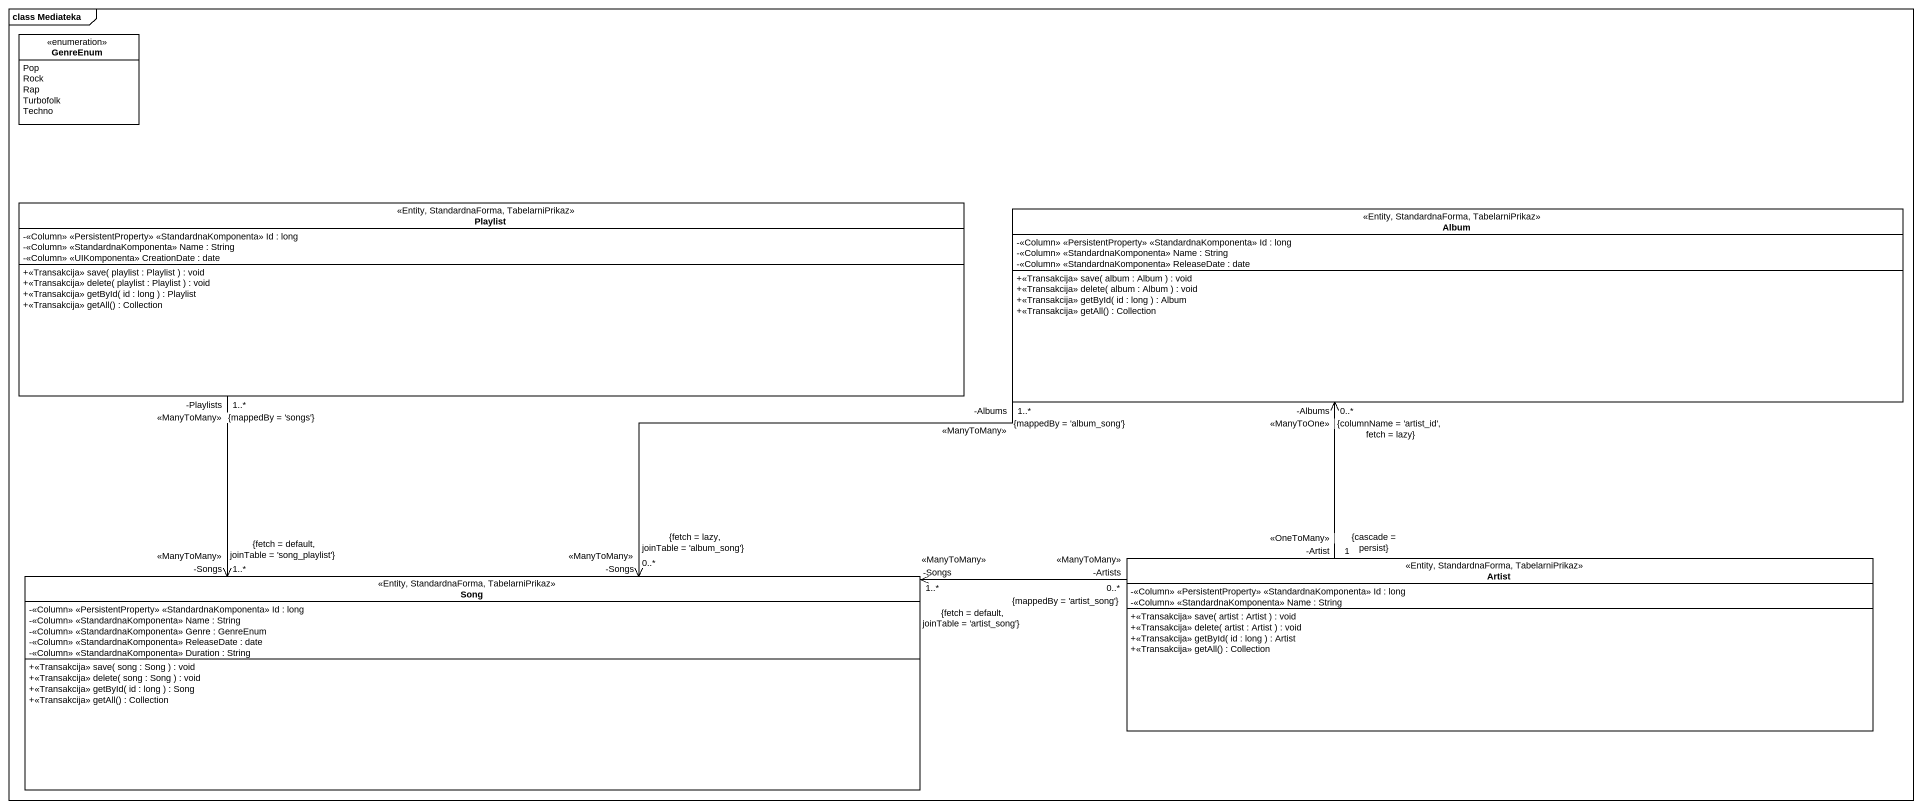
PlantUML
@startuml
mainframe class Mediateka
hide circle
hide empty members
skinparam classAttributeIconSize 0
enum GenreEnum {
  Pop
  Rock
  Rap
  Turbofolk
  Techno
}
class Playlist <<Entity, StandardnaForma, TabelarniPrikaz>> {
  -<<Column>> <<PersistentProperty>> <<StandardnaKomponenta>> Id : long
  -<<Column>> <<StandardnaKomponenta>> Name : String
  -<<Column>> <<UIKomponenta>> CreationDate : date
  +<<Transakcija>> save( playlist : Playlist ) : void
  +<<Transakcija>> delete( playlist : Playlist ) : void
  +<<Transakcija>> getById( id : long ) : Playlist
  +<<Transakcija>> getAll() : Collection
}
class Album <<Entity, StandardnaForma, TabelarniPrikaz>> {
  -<<Column>> <<PersistentProperty>> <<StandardnaKomponenta>> Id : long
  -<<Column>> <<StandardnaKomponenta>> Name : String
  -<<Column>> <<StandardnaKomponenta>> ReleaseDate : date
  +<<Transakcija>> save( album : Album ) : void
  +<<Transakcija>> delete( album : Album ) : void
  +<<Transakcija>> getById( id : long ) : Album
  +<<Transakcija>> getAll() : Collection
}
class Song <<Entity, StandardnaForma, TabelarniPrikaz>> {
  -<<Column>> <<PersistentProperty>> <<StandardnaKomponenta>> Id : long
  -<<Column>> <<StandardnaKomponenta>> Name : String
  -<<Column>> <<StandardnaKomponenta>> Genre : GenreEnum
  -<<Column>> <<StandardnaKomponenta>> ReleaseDate : date
  -<<Column>> <<StandardnaKomponenta>> Duration : String
  +<<Transakcija>> save( song : Song ) : void
  +<<Transakcija>> delete( song : Song ) : void
  +<<Transakcija>> getById( id : long ) : Song
  +<<Transakcija>> getAll() : Collection
}
class Artist <<Entity, StandardnaForma, TabelarniPrikaz>> {
  -<<Column>> <<PersistentProperty>> <<StandardnaKomponenta>> Id : long
  -<<Column>> <<StandardnaKomponenta>> Name : String
  +<<Transakcija>> save( artist : Artist ) : void
  +<<Transakcija>> delete( artist : Artist ) : void
  +<<Transakcija>> getById( id : long ) : Artist
  +<<Transakcija>> getAll() : Collection
}
Playlist "1..*\n<<ManyToMany>>\n{mappedBy = 'songs'}\n-Playlists" --> "1..*\n<<ManyToMany>>\n{fetch = default, joinTable = 'song_playlist'}\n-Songs" Song
Album "1..*\n-Albums\n<<ManyToMany>>\n{mappedBy = 'album_song'}" -left-> "0..*\n-Songs\n<<ManyToMany>>\n{fetch = lazy, joinTable = 'album_song'}" Song
Artist "1\n-Artist\n<<OneToMany>>\n{cascade = persist}" -up-> "0..*\n<<ManyToOne>>\n-Albums\n{columnName = 'artist_id', fetch = lazy}" Album
Artist "0..*\n-Artists\n<<ManyToMany>>\n{mappedBy = 'artist_song'}" -left-> "1..*\n<<ManyToMany>>\n{fetch = default, joinTable = 'artist_song'}\n-Songs" Song
@enduml
